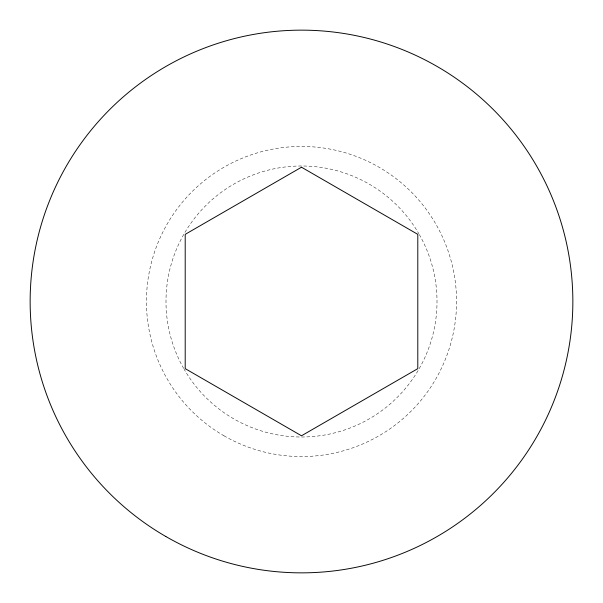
<?xml version="1.0" encoding="UTF-8"?>
<svg xmlns="http://www.w3.org/2000/svg" width="603" height="603" viewBox="0 0 603 603"><rect width="100%" height="100%" fill="white"/><g stroke="black" fill="none" stroke-linecap="round" stroke-linejoin="round"><path stroke-width="0.45" stroke-dasharray="3.02 2.26" d="M419.311 234.544A135.509 135.509 0 0 1 368.855 419.085A135.509 135.509 0 0 1 184.149 369.255M183.689 368.456A135.509 135.509 0 0 1 234.145 183.915A135.509 135.509 0 0 1 418.851 233.745M223.969 435.781A155.054 155.054 0 0 0 456.554 301.5A155.054 155.054 0 0 0 223.969 167.219A155.054 155.054 0 0 0 223.969 435.781"/><path stroke-width="0.9" d="M301.5 167.219L185.204 234.356L185.204 368.644L301.5 435.781L417.796 368.644L417.796 234.356L301.5 167.219M165.825 536.497A271.35 271.35 0 0 0 572.85 301.5A271.35 271.35 0 0 0 165.825 66.503A271.35 271.35 0 0 0 165.825 536.497"/></g></svg>
